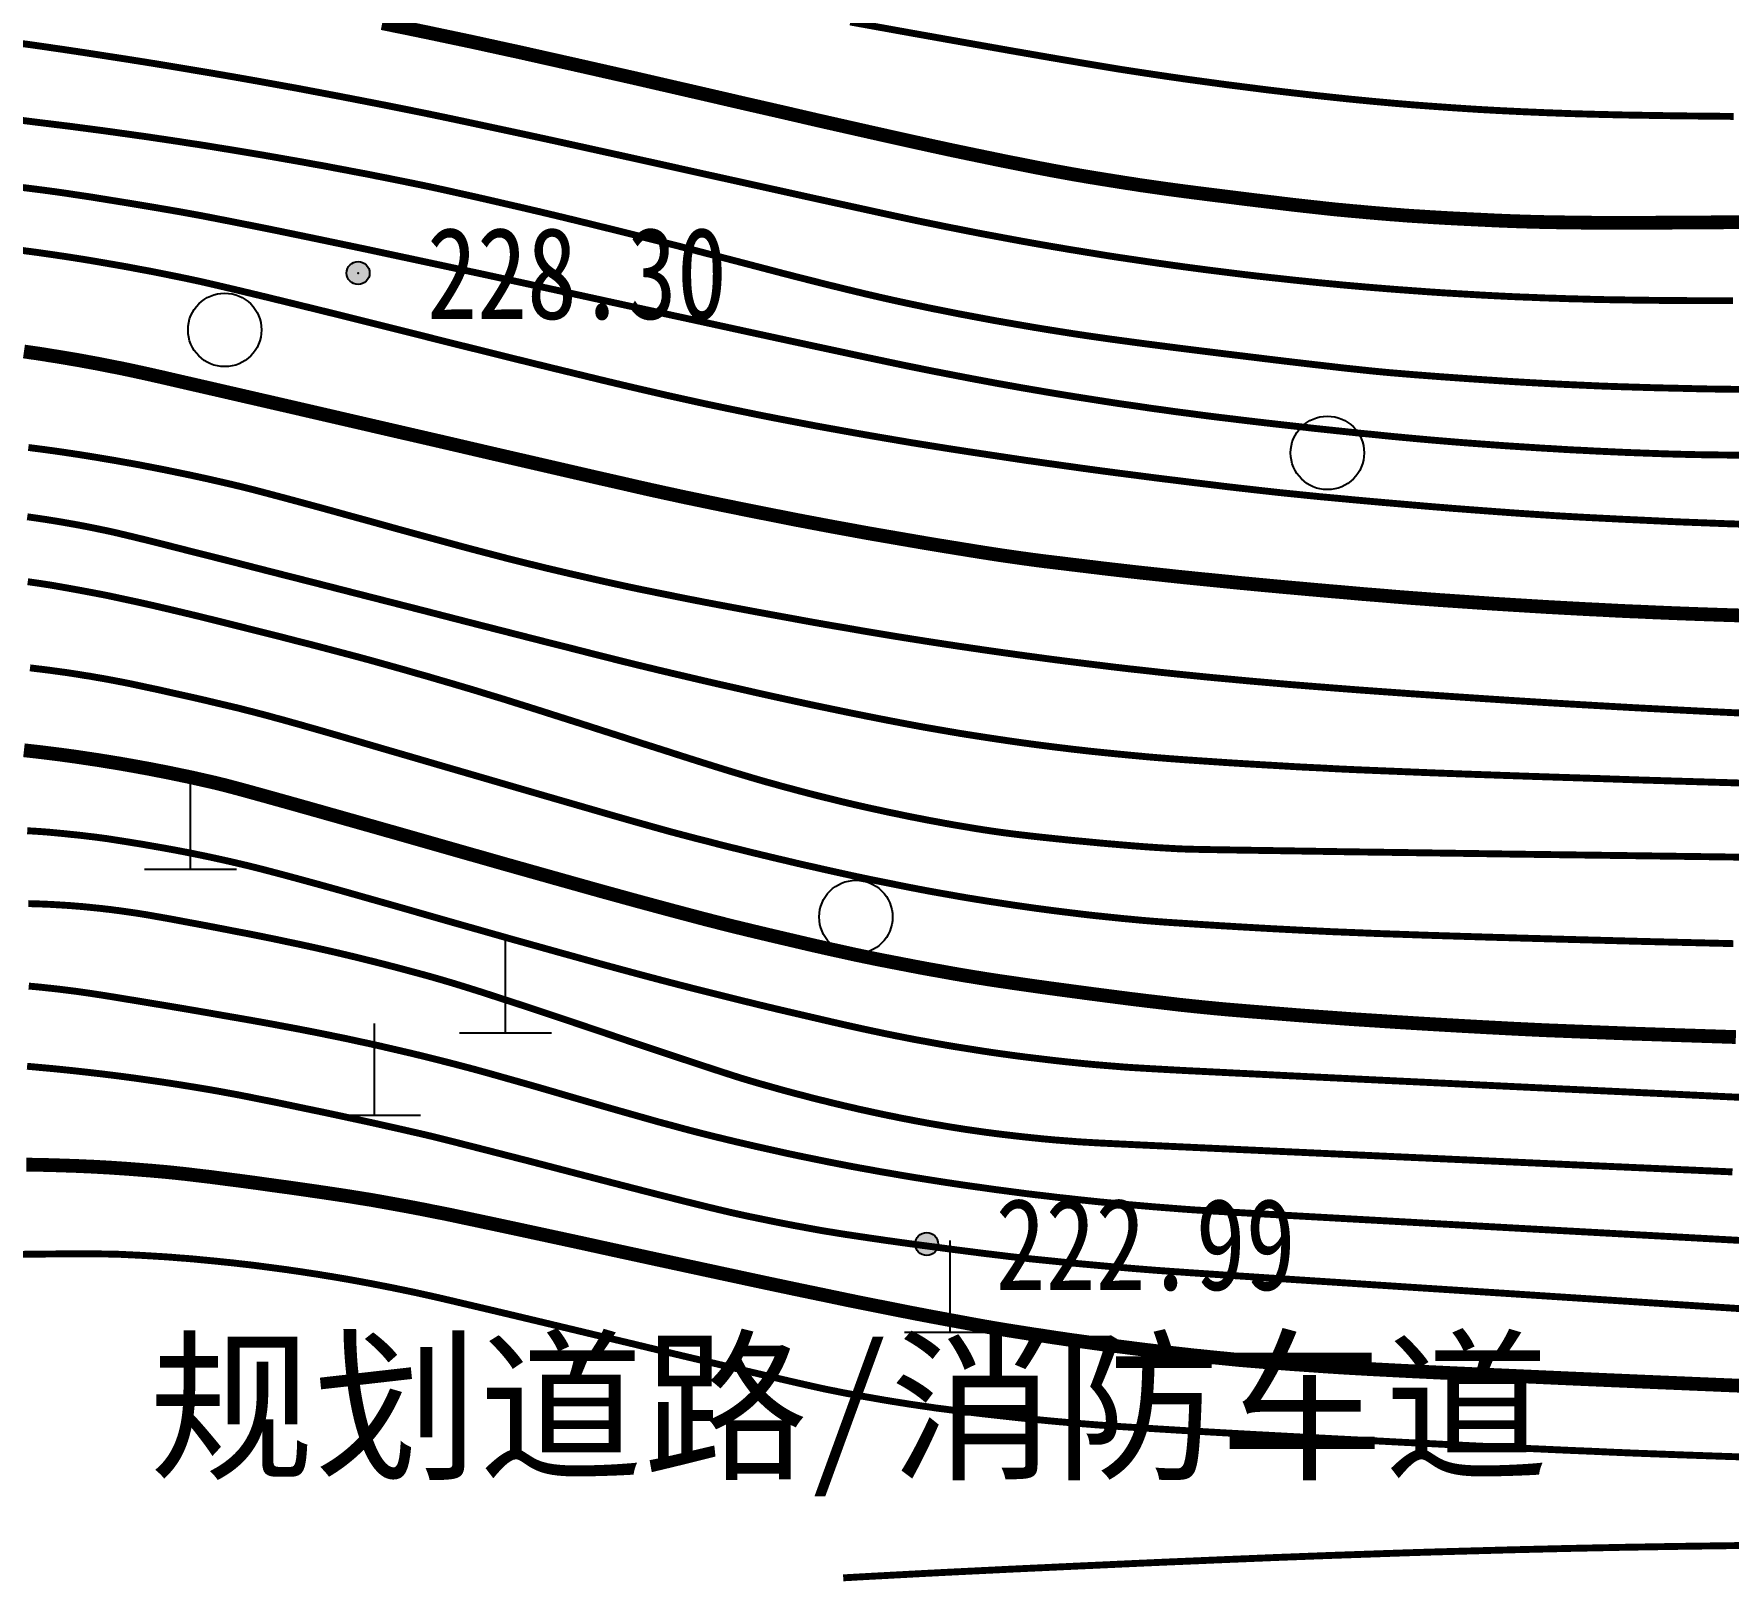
# Model space of a CAD drawing. Extents: x 36524600 to 36525730, y 2746759 to 2747713.
# Drawn here: x 36525093.15 to 36525111.59, y 2747433.79 to 2747450.54 of the extents above; entities that cross this region are included whole.
import ezdxf
from ezdxf.enums import TextEntityAlignment as Align

# ---------------------------------------------------------------- set-up
doc = ezdxf.new("R2010")
doc.units = 0
doc.header["$LTSCALE"] = 1000
doc.header["$MEASUREMENT"] = 0
for name, color, linetype in [('0-规划文字', 7, 'Continuous'), ('DGX', 251, 'Continuous'), ('DLDW', 11, 'Continuous'), ('GCD', 252, 'Continuous'), ('PP-DX-PT', 251, 'Continuous'), ('ZBTZ', 3, 'Continuous'), ('ZDH', 1, 'Continuous')]:
    doc.layers.add(name, color=color, linetype=linetype)
doc.styles.add('正等线体', font='宋体.shx', dxfattribs={"bigfont": '@@gbcbig.shx'})
doc.styles.add('黑体', font='simhei.ttf')

# ---------------------------------------------------------------- blocks, each defined once
blk = doc.blocks.new('gc326')
blk.add_circle((0, 0), 0.8)
blk = doc.blocks.new('gc200')
h = blk.add_hatch(color=256)
edge = h.paths.add_edge_path()
edge.add_arc((0, 0), 0.25, 0, 360)
blk.add_circle((0, 0), 0.25)
blk = doc.blocks.new('Gc111')
for p, q in [((0, 0), (0, 2)), ((-1, 0), (1, 0))]:
    blk.add_line(p, q)
blk = doc.blocks.new('dxt')
at = {"layer": 'DGX', "color": 253, "linetype": 'Continuous', "flags": 128}
for points, const_width in [([(36525111.882, 2747434.09), (36525111.592, 2747434.086), (36525111.301, 2747434.082), (36525111.011, 2747434.078), (36525110.721, 2747434.073), (36525110.43, 2747434.068), (36525110.14, 2747434.062), (36525109.85, 2747434.056), (36525109.56, 2747434.049), (36525109.269, 2747434.042), (36525108.979, 2747434.034), (36525108.689, 2747434.026), (36525108.399, 2747434.018), (36525108.108, 2747434.009), (36525107.818, 2747433.999), (36525107.528, 2747433.989), (36525107.238, 2747433.979), (36525106.948, 2747433.968), (36525106.658, 2747433.957), (36525106.368, 2747433.945), (36525106.074, 2747433.933), (36525105.772, 2747433.92), (36525105.462, 2747433.907), (36525105.144, 2747433.893), (36525104.819, 2747433.878), (36525104.486, 2747433.863), (36525104.144, 2747433.847), (36525103.795, 2747433.831), (36525103.45, 2747433.814), (36525103.121, 2747433.798), (36525102.808, 2747433.782), (36525102.51, 2747433.766), (36525102.228, 2747433.751), (36525101.961, 2747433.736)], 0.075), ([(36525111.946, 2747435.047), (36525111.628, 2747435.056), (36525111.339, 2747435.066), (36525111.081, 2747435.075), (36525110.838, 2747435.084), (36525110.595, 2747435.093), (36525110.352, 2747435.103), (36525110.109, 2747435.114), (36525109.866, 2747435.124), (36525109.624, 2747435.135), (36525109.381, 2747435.146), (36525109.138, 2747435.158), (36525108.889, 2747435.17), (36525108.626, 2747435.183), (36525108.351, 2747435.197), (36525108.063, 2747435.211), (36525107.762, 2747435.227), (36525107.447, 2747435.243), (36525107.12, 2747435.26), (36525106.78, 2747435.278), (36525106.446, 2747435.296), (36525106.139, 2747435.313), (36525105.857, 2747435.329), (36525105.601, 2747435.344), (36525105.372, 2747435.358), (36525105.168, 2747435.371), (36525104.99, 2747435.382), (36525104.839, 2747435.393), (36525104.7, 2747435.403), (36525104.561, 2747435.414), (36525104.423, 2747435.426), (36525104.284, 2747435.438), (36525104.146, 2747435.451), (36525104.007, 2747435.465), (36525103.869, 2747435.479), (36525103.731, 2747435.494), (36525103.597, 2747435.509), (36525103.472, 2747435.523), (36525103.355, 2747435.537), (36525103.247, 2747435.55), (36525103.148, 2747435.562), (36525103.058, 2747435.574), (36525102.976, 2747435.584), (36525102.903, 2747435.595), (36525102.834, 2747435.605), (36525102.765, 2747435.615), (36525102.696, 2747435.625), (36525102.628, 2747435.636), (36525102.559, 2747435.647), (36525102.49, 2747435.658), (36525102.422, 2747435.669), (36525102.353, 2747435.681), (36525102.285, 2747435.693), (36525102.216, 2747435.705), (36525102.148, 2747435.717), (36525102.08, 2747435.73), (36525102.011, 2747435.742), (36525101.943, 2747435.755), (36525101.875, 2747435.769), (36525101.807, 2747435.782), (36525101.713, 2747435.802), (36525101.57, 2747435.834), (36525101.377, 2747435.878), (36525101.133, 2747435.935), (36525100.84, 2747436.004), (36525100.496, 2747436.086), (36525100.102, 2747436.179), (36525099.659, 2747436.286), (36525099.214, 2747436.392), (36525098.818, 2747436.487), (36525098.47, 2747436.57), (36525098.171, 2747436.641), (36525097.92, 2747436.7), (36525097.717, 2747436.748), (36525097.563, 2747436.784), (36525097.457, 2747436.808), (36525097.375, 2747436.826), (36525097.294, 2747436.844), (36525097.212, 2747436.861), (36525097.13, 2747436.878), (36525097.048, 2747436.895), (36525096.966, 2747436.911), (36525096.884, 2747436.927), (36525096.802, 2747436.943), (36525096.72, 2747436.958), (36525096.638, 2747436.973), (36525096.555, 2747436.988), (36525096.473, 2747437.002), (36525096.39, 2747437.016), (36525096.308, 2747437.029), (36525096.225, 2747437.043), (36525096.143, 2747437.055), (36525096.06, 2747437.068), (36525095.977, 2747437.08), (36525095.895, 2747437.092), (36525095.812, 2747437.103), (36525095.729, 2747437.114), (36525095.646, 2747437.125), (36525095.563, 2747437.136), (36525095.48, 2747437.146), (36525095.397, 2747437.155), (36525095.314, 2747437.165), (36525095.231, 2747437.173), (36525095.148, 2747437.182), (36525095.064, 2747437.19), (36525094.981, 2747437.198), (36525094.898, 2747437.206), (36525094.815, 2747437.213), (36525094.731, 2747437.219), (36525094.648, 2747437.226), (36525094.565, 2747437.232), (36525094.481, 2747437.237), (36525094.398, 2747437.242), (36525094.314, 2747437.247), (36525094.231, 2747437.251), (36525094.147, 2747437.255), (36525094.057, 2747437.259), (36525093.951, 2747437.261), (36525093.831, 2747437.263), (36525093.696, 2747437.264), (36525093.546, 2747437.263), (36525093.382, 2747437.262), (36525093.203, 2747437.26), (36525093.009, 2747437.258)], 0.075), ([(36525111.733, 2747435.827), (36525110.76, 2747435.868), (36525109.906, 2747435.905), (36525109.17, 2747435.938), (36525108.551, 2747435.966), (36525108.051, 2747435.99), (36525107.669, 2747436.01), (36525107.404, 2747436.025), (36525107.205, 2747436.038), (36525107.019, 2747436.051), (36525106.846, 2747436.063), (36525106.686, 2747436.075), (36525106.538, 2747436.086), (36525106.404, 2747436.097), (36525106.282, 2747436.107), (36525106.173, 2747436.118), (36525106.071, 2747436.128), (36525105.968, 2747436.138), (36525105.866, 2747436.149), (36525105.764, 2747436.159), (36525105.661, 2747436.171), (36525105.559, 2747436.182), (36525105.457, 2747436.194), (36525105.355, 2747436.206), (36525105.253, 2747436.218), (36525105.15, 2747436.231), (36525105.048, 2747436.244), (36525104.946, 2747436.257), (36525104.844, 2747436.27), (36525104.742, 2747436.284), (36525104.64, 2747436.298), (36525104.538, 2747436.312), (36525104.437, 2747436.326), (36525104.335, 2747436.341), (36525104.233, 2747436.356), (36525104.131, 2747436.372), (36525104.029, 2747436.387), (36525103.928, 2747436.403), (36525103.826, 2747436.419), (36525103.725, 2747436.435), (36525103.617, 2747436.453), (36525103.496, 2747436.474), (36525103.363, 2747436.498), (36525103.218, 2747436.525), (36525103.06, 2747436.554), (36525102.889, 2747436.586), (36525102.706, 2747436.621), (36525102.51, 2747436.66), (36525102.292, 2747436.703), (36525102.043, 2747436.753), (36525101.762, 2747436.812), (36525101.449, 2747436.877), (36525101.104, 2747436.95), (36525100.727, 2747437.031), (36525100.319, 2747437.119), (36525099.879, 2747437.214), (36525099.446, 2747437.308), (36525099.058, 2747437.393), (36525098.715, 2747437.467), (36525098.418, 2747437.531), (36525098.166, 2747437.585), (36525097.959, 2747437.629), (36525097.798, 2747437.663), (36525097.682, 2747437.688), (36525097.588, 2747437.707), (36525097.494, 2747437.725), (36525097.401, 2747437.744), (36525097.307, 2747437.762), (36525097.213, 2747437.78), (36525097.119, 2747437.797), (36525097.025, 2747437.814), (36525096.931, 2747437.831), (36525096.831, 2747437.849), (36525096.717, 2747437.867), (36525096.59, 2747437.888), (36525096.451, 2747437.909), (36525096.298, 2747437.932), (36525096.132, 2747437.956), (36525095.952, 2747437.982), (36525095.76, 2747438.008), (36525095.568, 2747438.035), (36525095.39, 2747438.059), (36525095.225, 2747438.08), (36525095.074, 2747438.1), (36525094.936, 2747438.116), (36525094.812, 2747438.131), (36525094.701, 2747438.143), (36525094.604, 2747438.153), (36525094.514, 2747438.161), (36525094.424, 2747438.169), (36525094.334, 2747438.176), (36525094.244, 2747438.183), (36525094.153, 2747438.19), (36525094.063, 2747438.196), (36525093.973, 2747438.202), (36525093.882, 2747438.207), (36525093.792, 2747438.212), (36525093.701, 2747438.216), (36525093.611, 2747438.22), (36525093.521, 2747438.223), (36525093.43, 2747438.226), (36525093.34, 2747438.229), (36525093.249, 2747438.231), (36525093.159, 2747438.233), (36525093.068, 2747438.234)], 0.15), ([(36525093.076, 2747439.305), (36525093.175, 2747439.296), (36525093.273, 2747439.287), (36525093.372, 2747439.278), (36525093.47, 2747439.268), (36525093.568, 2747439.258), (36525093.667, 2747439.247), (36525093.765, 2747439.236), (36525093.863, 2747439.225), (36525093.961, 2747439.213), (36525094.059, 2747439.201), (36525094.157, 2747439.188), (36525094.255, 2747439.175), (36525094.353, 2747439.161), (36525094.451, 2747439.147), (36525094.549, 2747439.133), (36525094.647, 2747439.118), (36525094.744, 2747439.103), (36525094.842, 2747439.087), (36525094.94, 2747439.071), (36525095.037, 2747439.055), (36525095.134, 2747439.038), (36525095.238, 2747439.019), (36525095.353, 2747438.998), (36525095.481, 2747438.973), (36525095.62, 2747438.945), (36525095.772, 2747438.915), (36525095.935, 2747438.881), (36525096.111, 2747438.844), (36525096.299, 2747438.805), (36525096.486, 2747438.765), (36525096.662, 2747438.727), (36525096.825, 2747438.692), (36525096.976, 2747438.658), (36525097.115, 2747438.627), (36525097.241, 2747438.598), (36525097.356, 2747438.572), (36525097.458, 2747438.548), (36525097.569, 2747438.521), (36525097.708, 2747438.486), (36525097.876, 2747438.443), (36525098.073, 2747438.393), (36525098.298, 2747438.335), (36525098.552, 2747438.27), (36525098.835, 2747438.196), (36525099.146, 2747438.115), (36525099.458, 2747438.034), (36525099.741, 2747437.961), (36525099.995, 2747437.896), (36525100.221, 2747437.839), (36525100.418, 2747437.79), (36525100.587, 2747437.749), (36525100.727, 2747437.716), (36525100.839, 2747437.691), (36525100.936, 2747437.67), (36525101.034, 2747437.65), (36525101.131, 2747437.63), (36525101.229, 2747437.61), (36525101.326, 2747437.591), (36525101.424, 2747437.572), (36525101.522, 2747437.554), (36525101.62, 2747437.536), (36525101.724, 2747437.517), (36525101.841, 2747437.498), (36525101.97, 2747437.477), (36525102.111, 2747437.456), (36525102.265, 2747437.433), (36525102.431, 2747437.409), (36525102.61, 2747437.384), (36525102.801, 2747437.358), (36525102.993, 2747437.333), (36525103.172, 2747437.309), (36525103.338, 2747437.288), (36525103.493, 2747437.268), (36525103.635, 2747437.251), (36525103.765, 2747437.235), (36525103.882, 2747437.222), (36525103.987, 2747437.21), (36525104.087, 2747437.2), (36525104.186, 2747437.19), (36525104.285, 2747437.18), (36525104.384, 2747437.17), (36525104.483, 2747437.16), (36525104.582, 2747437.151), (36525104.682, 2747437.142), (36525104.781, 2747437.133), (36525104.88, 2747437.124), (36525104.98, 2747437.116), (36525105.079, 2747437.107), (36525105.178, 2747437.099), (36525105.278, 2747437.091), (36525105.377, 2747437.083), (36525105.476, 2747437.076), (36525105.576, 2747437.069), (36525105.762, 2747437.056), (36525106.121, 2747437.032), (36525106.654, 2747436.997), (36525107.36, 2747436.951), (36525108.24, 2747436.893), (36525109.293, 2747436.825), (36525110.52, 2747436.745), (36525111.919, 2747436.654)], 0.075), ([(36525111.895, 2747437.4), (36525110.564, 2747437.473), (36525109.396, 2747437.537), (36525108.39, 2747437.593), (36525107.546, 2747437.64), (36525106.864, 2747437.678), (36525106.345, 2747437.708), (36525105.987, 2747437.729), (36525105.791, 2747437.741), (36525105.676, 2747437.749), (36525105.562, 2747437.758), (36525105.447, 2747437.767), (36525105.333, 2747437.776), (36525105.218, 2747437.786), (36525105.103, 2747437.796), (36525104.989, 2747437.806), (36525104.875, 2747437.817), (36525104.76, 2747437.828), (36525104.646, 2747437.84), (36525104.531, 2747437.852), (36525104.417, 2747437.865), (36525104.303, 2747437.877), (36525104.189, 2747437.891), (36525104.075, 2747437.904), (36525103.96, 2747437.918), (36525103.846, 2747437.933), (36525103.732, 2747437.948), (36525103.618, 2747437.963), (36525103.505, 2747437.979), (36525103.391, 2747437.995), (36525103.277, 2747438.011), (36525103.163, 2747438.028), (36525103.05, 2747438.045), (36525102.936, 2747438.063), (36525102.822, 2747438.081), (36525102.709, 2747438.099), (36525102.596, 2747438.118), (36525102.482, 2747438.138), (36525102.369, 2747438.157), (36525102.256, 2747438.178), (36525102.143, 2747438.198), (36525102.03, 2747438.219), (36525101.917, 2747438.241), (36525101.804, 2747438.263), (36525101.692, 2747438.286), (36525101.579, 2747438.309), (36525101.467, 2747438.332), (36525101.354, 2747438.356), (36525101.242, 2747438.381), (36525101.13, 2747438.406), (36525101.018, 2747438.431), (36525100.906, 2747438.457), (36525100.794, 2747438.483), (36525100.682, 2747438.51), (36525100.571, 2747438.537), (36525100.459, 2747438.565), (36525100.348, 2747438.593), (36525100.23, 2747438.624), (36525100.098, 2747438.66), (36525099.952, 2747438.699), (36525099.793, 2747438.744), (36525099.62, 2747438.793), (36525099.433, 2747438.846), (36525099.232, 2747438.904), (36525099.018, 2747438.966), (36525098.803, 2747439.029), (36525098.603, 2747439.087), (36525098.416, 2747439.14), (36525098.242, 2747439.189), (36525098.083, 2747439.234), (36525097.937, 2747439.274), (36525097.805, 2747439.309), (36525097.686, 2747439.34), (36525097.575, 2747439.368), (36525097.463, 2747439.396), (36525097.351, 2747439.424), (36525097.239, 2747439.451), (36525097.127, 2747439.477), (36525097.015, 2747439.503), (36525096.903, 2747439.529), (36525096.791, 2747439.554), (36525096.678, 2747439.578), (36525096.565, 2747439.603), (36525096.453, 2747439.626), (36525096.34, 2747439.649), (36525096.227, 2747439.672), (36525096.114, 2747439.694), (36525096.001, 2747439.716), (36525095.888, 2747439.737), (36525095.771, 2747439.759), (36525095.645, 2747439.782), (36525095.511, 2747439.806), (36525095.368, 2747439.831), (36525095.217, 2747439.857), (36525095.058, 2747439.885), (36525094.89, 2747439.914), (36525094.714, 2747439.944), (36525094.541, 2747439.973), (36525094.382, 2747439.999), (36525094.238, 2747440.023), (36525094.109, 2747440.044), (36525093.994, 2747440.063), (36525093.894, 2747440.079), (36525093.808, 2747440.092), (36525093.736, 2747440.103), (36525093.672, 2747440.112), (36525093.608, 2747440.121), (36525093.544, 2747440.129), (36525093.48, 2747440.137), (36525093.416, 2747440.145), (36525093.352, 2747440.152), (36525093.287, 2747440.159), (36525093.223, 2747440.166), (36525093.159, 2747440.172), (36525093.094, 2747440.178)], 0.075), ([(36525111.642, 2747438.155), (36525110.056, 2747438.226), (36525108.671, 2747438.289), (36525107.488, 2747438.343), (36525106.505, 2747438.388), (36525105.724, 2747438.424), (36525105.144, 2747438.451), (36525104.765, 2747438.469), (36525104.587, 2747438.479), (36525104.51, 2747438.484), (36525104.433, 2747438.49), (36525104.355, 2747438.496), (36525104.278, 2747438.502), (36525104.201, 2747438.509), (36525104.124, 2747438.516), (36525104.047, 2747438.524), (36525103.971, 2747438.532), (36525103.894, 2747438.54), (36525103.817, 2747438.549), (36525103.74, 2747438.558), (36525103.663, 2747438.567), (36525103.587, 2747438.577), (36525103.51, 2747438.587), (36525103.433, 2747438.598), (36525103.357, 2747438.609), (36525103.28, 2747438.62), (36525103.204, 2747438.632), (36525103.128, 2747438.644), (36525103.051, 2747438.657), (36525102.975, 2747438.67), (36525102.899, 2747438.683), (36525102.823, 2747438.697), (36525102.747, 2747438.711), (36525102.671, 2747438.726), (36525102.595, 2747438.74), (36525102.519, 2747438.756), (36525102.443, 2747438.771), (36525102.368, 2747438.787), (36525102.292, 2747438.803), (36525102.216, 2747438.82), (36525102.141, 2747438.836), (36525102.065, 2747438.854), (36525101.99, 2747438.871), (36525101.915, 2747438.889), (36525101.839, 2747438.907), (36525101.764, 2747438.926), (36525101.689, 2747438.944), (36525101.614, 2747438.963), (36525101.539, 2747438.983), (36525101.464, 2747439.002), (36525101.39, 2747439.022), (36525101.315, 2747439.042), (36525101.24, 2747439.063), (36525101.166, 2747439.084), (36525101.091, 2747439.105), (36525101.017, 2747439.126), (36525100.943, 2747439.148), (36525100.852, 2747439.175), (36525100.73, 2747439.214), (36525100.576, 2747439.264), (36525100.391, 2747439.325), (36525100.173, 2747439.397), (36525099.924, 2747439.48), (36525099.642, 2747439.574), (36525099.329, 2747439.68), (36525099.014, 2747439.786), (36525098.727, 2747439.882), (36525098.468, 2747439.968), (36525098.237, 2747440.043), (36525098.035, 2747440.109), (36525097.86, 2747440.164), (36525097.714, 2747440.209), (36525097.596, 2747440.244), (36525097.492, 2747440.274), (36525097.388, 2747440.303), (36525097.283, 2747440.331), (36525097.179, 2747440.359), (36525097.074, 2747440.387), (36525096.969, 2747440.414), (36525096.864, 2747440.441), (36525096.759, 2747440.467), (36525096.654, 2747440.493), (36525096.549, 2747440.518), (36525096.444, 2747440.543), (36525096.338, 2747440.567), (36525096.232, 2747440.591), (36525096.127, 2747440.614), (36525096.021, 2747440.637), (36525095.915, 2747440.659), (36525095.808, 2747440.682), (36525095.701, 2747440.704), (36525095.592, 2747440.726), (36525095.482, 2747440.748), (36525095.37, 2747440.769), (36525095.258, 2747440.791), (36525095.144, 2747440.813), (36525095.029, 2747440.835), (36525094.918, 2747440.856), (36525094.815, 2747440.875), (36525094.72, 2747440.893), (36525094.634, 2747440.909), (36525094.556, 2747440.923), (36525094.486, 2747440.935), (36525094.425, 2747440.946), (36525094.372, 2747440.955), (36525094.323, 2747440.963), (36525094.274, 2747440.971), (36525094.225, 2747440.978), (36525094.176, 2747440.985), (36525094.127, 2747440.992), (36525094.078, 2747440.999), (36525094.028, 2747441.005), (36525093.979, 2747441.012), (36525093.93, 2747441.017), (36525093.881, 2747441.023), (36525093.831, 2747441.028), (36525093.782, 2747441.033), (36525093.733, 2747441.038), (36525093.684, 2747441.043), (36525093.634, 2747441.047), (36525093.585, 2747441.051), (36525093.535, 2747441.055), (36525093.486, 2747441.058), (36525093.436, 2747441.061), (36525093.387, 2747441.064), (36525093.338, 2747441.067), (36525093.288, 2747441.069), (36525093.239, 2747441.071), (36525093.189, 2747441.073), (36525093.139, 2747441.074), (36525093.09, 2747441.076)], 0.075), ([(36525093.078, 2747441.869), (36525093.162, 2747441.864), (36525093.237, 2747441.859), (36525093.304, 2747441.854), (36525093.368, 2747441.848), (36525093.431, 2747441.842), (36525093.494, 2747441.836), (36525093.557, 2747441.829), (36525093.621, 2747441.823), (36525093.684, 2747441.816), (36525093.747, 2747441.808), (36525093.81, 2747441.801), (36525093.877, 2747441.792), (36525093.952, 2747441.782), (36525094.034, 2747441.769), (36525094.125, 2747441.755), (36525094.223, 2747441.739), (36525094.329, 2747441.722), (36525094.443, 2747441.702), (36525094.564, 2747441.681), (36525094.689, 2747441.658), (36525094.815, 2747441.634), (36525094.939, 2747441.609), (36525095.064, 2747441.583), (36525095.188, 2747441.556), (36525095.312, 2747441.528), (36525095.436, 2747441.499), (36525095.56, 2747441.469), (36525095.696, 2747441.434), (36525095.859, 2747441.391), (36525096.048, 2747441.34), (36525096.264, 2747441.281), (36525096.505, 2747441.214), (36525096.773, 2747441.138), (36525097.067, 2747441.055), (36525097.388, 2747440.963), (36525097.713, 2747440.87), (36525098.024, 2747440.782), (36525098.319, 2747440.698), (36525098.599, 2747440.62), (36525098.864, 2747440.546), (36525099.113, 2747440.477), (36525099.348, 2747440.412), (36525099.566, 2747440.353), (36525099.778, 2747440.296), (36525099.989, 2747440.24), (36525100.201, 2747440.185), (36525100.413, 2747440.131), (36525100.625, 2747440.078), (36525100.838, 2747440.025), (36525101.05, 2747439.973), (36525101.263, 2747439.922), (36525101.469, 2747439.874), (36525101.662, 2747439.829), (36525101.842, 2747439.787), (36525102.009, 2747439.749), (36525102.162, 2747439.715), (36525102.302, 2747439.685), (36525102.429, 2747439.658), (36525102.543, 2747439.635), (36525102.65, 2747439.614), (36525102.757, 2747439.593), (36525102.864, 2747439.574), (36525102.972, 2747439.554), (36525103.079, 2747439.535), (36525103.187, 2747439.517), (36525103.295, 2747439.5), (36525103.402, 2747439.483), (36525103.51, 2747439.466), (36525103.618, 2747439.45), (36525103.726, 2747439.435), (36525103.835, 2747439.42), (36525103.943, 2747439.406), (36525104.051, 2747439.393), (36525104.159, 2747439.38), (36525104.268, 2747439.367), (36525104.376, 2747439.355), (36525104.485, 2747439.344), (36525104.594, 2747439.333), (36525104.702, 2747439.323), (36525104.811, 2747439.314), (36525104.92, 2747439.305), (36525105.029, 2747439.296), (36525105.138, 2747439.289), (36525105.326, 2747439.278), (36525105.672, 2747439.259), (36525106.176, 2747439.234), (36525106.839, 2747439.201), (36525107.66, 2747439.161), (36525108.639, 2747439.114), (36525109.777, 2747439.059), (36525111.072, 2747438.998), (36525112.37, 2747438.936)], 0.075), ([(36525111.679, 2747439.623), (36525111.04, 2747439.644), (36525110.478, 2747439.663), (36525109.994, 2747439.682), (36525109.588, 2747439.698), (36525109.259, 2747439.714), (36525108.975, 2747439.729), (36525108.702, 2747439.744), (36525108.44, 2747439.759), (36525108.189, 2747439.774), (36525107.949, 2747439.789), (36525107.719, 2747439.804), (36525107.501, 2747439.818), (36525107.294, 2747439.833), (36525107.097, 2747439.847), (36525106.911, 2747439.861), (36525106.736, 2747439.875), (36525106.572, 2747439.888), (36525106.419, 2747439.9), (36525106.276, 2747439.912), (36525106.144, 2747439.923), (36525106.023, 2747439.934), (36525105.9, 2747439.946), (36525105.763, 2747439.96), (36525105.612, 2747439.976), (36525105.446, 2747439.996), (36525105.266, 2747440.017), (36525105.071, 2747440.041), (36525104.862, 2747440.068), (36525104.639, 2747440.097), (36525104.416, 2747440.127), (36525104.207, 2747440.155), (36525104.013, 2747440.182), (36525103.834, 2747440.208), (36525103.668, 2747440.232), (36525103.518, 2747440.255), (36525103.382, 2747440.277), (36525103.26, 2747440.297), (36525103.145, 2747440.317), (36525103.031, 2747440.338), (36525102.917, 2747440.358), (36525102.802, 2747440.379), (36525102.688, 2747440.401), (36525102.574, 2747440.423), (36525102.46, 2747440.445), (36525102.346, 2747440.467), (36525102.225, 2747440.492), (36525102.09, 2747440.52), (36525101.941, 2747440.553), (36525101.778, 2747440.589), (36525101.601, 2747440.629), (36525101.41, 2747440.674), (36525101.205, 2747440.722), (36525100.986, 2747440.774), (36525100.738, 2747440.834), (36525100.445, 2747440.909), (36525100.109, 2747440.998), (36525099.727, 2747441.101), (36525099.302, 2747441.218), (36525098.832, 2747441.35), (36525098.317, 2747441.495), (36525097.758, 2747441.654), (36525097.209, 2747441.811), (36525096.722, 2747441.949), (36525096.298, 2747442.069), (36525095.936, 2747442.171), (36525095.638, 2747442.254), (36525095.402, 2747442.319), (36525095.229, 2747442.365), (36525095.119, 2747442.392), (36525095.04, 2747442.41), (36525094.96, 2747442.428), (36525094.881, 2747442.446), (36525094.802, 2747442.463), (36525094.723, 2747442.479), (36525094.643, 2747442.496), (36525094.564, 2747442.512), (36525094.484, 2747442.527), (36525094.405, 2747442.543), (36525094.325, 2747442.557), (36525094.245, 2747442.572), (36525094.165, 2747442.586), (36525094.086, 2747442.6), (36525094.006, 2747442.613), (36525093.926, 2747442.626), (36525093.846, 2747442.639), (36525093.765, 2747442.651), (36525093.685, 2747442.663), (36525093.605, 2747442.675), (36525093.525, 2747442.686), (36525093.444, 2747442.697), (36525093.364, 2747442.707), (36525093.284, 2747442.717), (36525093.203, 2747442.727), (36525093.123, 2747442.736), (36525093.042, 2747442.745)], 0.15), ([(36525093.083, 2747444.58), (36525093.162, 2747444.569), (36525093.249, 2747444.556), (36525093.345, 2747444.541), (36525093.448, 2747444.523), (36525093.56, 2747444.503), (36525093.68, 2747444.481), (36525093.808, 2747444.457), (36525093.948, 2747444.43), (36525094.101, 2747444.397), (36525094.269, 2747444.361), (36525094.452, 2747444.32), (36525094.648, 2747444.274), (36525094.859, 2747444.224), (36525095.084, 2747444.169), (36525095.324, 2747444.109), (36525095.563, 2747444.049), (36525095.787, 2747443.993), (36525095.996, 2747443.939), (36525096.189, 2747443.89), (36525096.368, 2747443.843), (36525096.531, 2747443.8), (36525096.679, 2747443.761), (36525096.812, 2747443.725), (36525096.937, 2747443.69), (36525097.062, 2747443.655), (36525097.187, 2747443.62), (36525097.311, 2747443.584), (36525097.436, 2747443.549), (36525097.561, 2747443.512), (36525097.685, 2747443.476), (36525097.81, 2747443.439), (36525097.942, 2747443.4), (36525098.091, 2747443.354), (36525098.256, 2747443.304), (36525098.437, 2747443.247), (36525098.634, 2747443.185), (36525098.847, 2747443.117), (36525099.077, 2747443.044), (36525099.322, 2747442.965), (36525099.566, 2747442.887), (36525099.788, 2747442.815), (36525099.99, 2747442.751), (36525100.17, 2747442.693), (36525100.33, 2747442.642), (36525100.47, 2747442.598), (36525100.588, 2747442.561), (36525100.685, 2747442.531), (36525100.773, 2747442.504), (36525100.86, 2747442.478), (36525100.947, 2747442.452), (36525101.035, 2747442.426), (36525101.122, 2747442.401), (36525101.21, 2747442.377), (36525101.298, 2747442.352), (36525101.386, 2747442.329), (36525101.474, 2747442.305), (36525101.562, 2747442.282), (36525101.65, 2747442.259), (36525101.738, 2747442.237), (36525101.827, 2747442.215), (36525101.915, 2747442.193), (36525102.004, 2747442.172), (36525102.093, 2747442.151), (36525102.181, 2747442.131), (36525102.27, 2747442.111), (36525102.359, 2747442.092), (36525102.448, 2747442.072), (36525102.538, 2747442.054), (36525102.627, 2747442.035), (36525102.716, 2747442.017), (36525102.805, 2747442), (36525102.895, 2747441.982), (36525102.984, 2747441.966), (36525103.074, 2747441.949), (36525103.164, 2747441.933), (36525103.254, 2747441.918), (36525103.343, 2747441.903), (36525103.433, 2747441.888), (36525103.523, 2747441.874), (36525103.619, 2747441.86), (36525103.726, 2747441.845), (36525103.845, 2747441.83), (36525103.974, 2747441.815), (36525104.116, 2747441.799), (36525104.269, 2747441.783), (36525104.433, 2747441.766), (36525104.608, 2747441.75), (36525104.784, 2747441.733), (36525104.948, 2747441.719), (36525105.101, 2747441.706), (36525105.243, 2747441.695), (36525105.374, 2747441.686), (36525105.493, 2747441.679), (36525105.601, 2747441.673), (36525105.698, 2747441.669), (36525105.876, 2747441.665), (36525106.227, 2747441.659), (36525106.753, 2747441.651), (36525107.452, 2747441.64), (36525108.325, 2747441.628), (36525109.372, 2747441.613), (36525110.592, 2747441.597), (36525111.986, 2747441.578)], 0.075), ([(36525093.09, 2747446.041), (36525093.183, 2747446.029), (36525093.276, 2747446.017), (36525093.369, 2747446.004), (36525093.462, 2747445.991), (36525093.555, 2747445.977), (36525093.648, 2747445.963), (36525093.741, 2747445.948), (36525093.834, 2747445.933), (36525093.927, 2747445.917), (36525094.019, 2747445.902), (36525094.112, 2747445.885), (36525094.204, 2747445.869), (36525094.297, 2747445.852), (36525094.389, 2747445.834), (36525094.482, 2747445.816), (36525094.574, 2747445.798), (36525094.666, 2747445.779), (36525094.758, 2747445.76), (36525094.85, 2747445.741), (36525094.942, 2747445.721), (36525095.034, 2747445.701), (36525095.126, 2747445.68), (36525095.218, 2747445.659), (36525095.309, 2747445.638), (36525095.413, 2747445.613), (36525095.541, 2747445.581), (36525095.693, 2747445.541), (36525095.87, 2747445.494), (36525096.071, 2747445.44), (36525096.296, 2747445.379), (36525096.545, 2747445.31), (36525096.819, 2747445.235), (36525097.095, 2747445.158), (36525097.351, 2747445.088), (36525097.587, 2747445.024), (36525097.803, 2747444.965), (36525097.999, 2747444.913), (36525098.176, 2747444.867), (36525098.332, 2747444.826), (36525098.468, 2747444.792), (36525098.595, 2747444.761), (36525098.721, 2747444.73), (36525098.848, 2747444.7), (36525098.975, 2747444.67), (36525099.102, 2747444.641), (36525099.229, 2747444.612), (36525099.356, 2747444.583), (36525099.483, 2747444.555), (36525099.615, 2747444.526), (36525099.758, 2747444.496), (36525099.911, 2747444.465), (36525100.075, 2747444.432), (36525100.248, 2747444.397), (36525100.432, 2747444.361), (36525100.627, 2747444.324), (36525100.831, 2747444.286), (36525101.039, 2747444.247), (36525101.241, 2747444.21), (36525101.438, 2747444.174), (36525101.63, 2747444.139), (36525101.817, 2747444.106), (36525102, 2747444.075), (36525102.177, 2747444.044), (36525102.349, 2747444.015), (36525102.518, 2747443.987), (36525102.688, 2747443.96), (36525102.858, 2747443.933), (36525103.027, 2747443.907), (36525103.197, 2747443.881), (36525103.367, 2747443.856), (36525103.537, 2747443.831), (36525103.707, 2747443.807), (36525103.878, 2747443.783), (36525104.048, 2747443.76), (36525104.218, 2747443.737), (36525104.389, 2747443.715), (36525104.559, 2747443.694), (36525104.73, 2747443.673), (36525104.9, 2747443.652), (36525105.071, 2747443.632), (36525105.244, 2747443.613), (36525105.422, 2747443.593), (36525105.605, 2747443.574), (36525105.793, 2747443.555), (36525105.986, 2747443.536), (36525106.183, 2747443.518), (36525106.386, 2747443.499), (36525106.593, 2747443.481), (36525106.812, 2747443.462), (36525107.048, 2747443.443), (36525107.301, 2747443.423), (36525107.572, 2747443.402), (36525107.861, 2747443.381), (36525108.167, 2747443.359), (36525108.49, 2747443.337), (36525108.831, 2747443.314), (36525109.181, 2747443.291), (36525109.531, 2747443.269), (36525109.881, 2747443.248), (36525110.23, 2747443.228), (36525110.58, 2747443.208), (36525110.93, 2747443.19), (36525111.281, 2747443.172), (36525111.631, 2747443.155), (36525111.97, 2747443.14)], 0.075), ([(36525093.022, 2747448.186), (36525093.182, 2747448.165), (36525093.337, 2747448.143), (36525093.486, 2747448.121), (36525093.628, 2747448.099), (36525093.764, 2747448.077), (36525093.897, 2747448.054), (36525094.03, 2747448.031), (36525094.162, 2747448.008), (36525094.293, 2747447.983), (36525094.423, 2747447.959), (36525094.553, 2747447.933), (36525094.682, 2747447.907), (36525094.81, 2747447.881), (36525094.959, 2747447.849), (36525095.15, 2747447.805), (36525095.383, 2747447.75), (36525095.658, 2747447.684), (36525095.974, 2747447.607), (36525096.333, 2747447.519), (36525096.734, 2747447.419), (36525097.176, 2747447.309), (36525097.623, 2747447.196), (36525098.038, 2747447.093), (36525098.42, 2747446.998), (36525098.77, 2747446.912), (36525099.087, 2747446.835), (36525099.371, 2747446.766), (36525099.623, 2747446.706), (36525099.843, 2747446.655), (36525100.046, 2747446.608), (36525100.249, 2747446.563), (36525100.453, 2747446.518), (36525100.657, 2747446.475), (36525100.861, 2747446.433), (36525101.066, 2747446.391), (36525101.27, 2747446.351), (36525101.475, 2747446.312), (36525101.68, 2747446.273), (36525101.885, 2747446.236), (36525102.091, 2747446.199), (36525102.296, 2747446.163), (36525102.502, 2747446.128), (36525102.707, 2747446.093), (36525102.913, 2747446.06), (36525103.119, 2747446.027), (36525103.326, 2747445.995), (36525103.532, 2747445.964), (36525103.738, 2747445.933), (36525103.945, 2747445.902), (36525104.151, 2747445.873), (36525104.358, 2747445.844), (36525104.564, 2747445.815), (36525104.771, 2747445.787), (36525104.976, 2747445.76), (36525105.179, 2747445.734), (36525105.378, 2747445.708), (36525105.574, 2747445.684), (36525105.767, 2747445.66), (36525105.958, 2747445.637), (36525106.145, 2747445.614), (36525106.329, 2747445.593), (36525106.516, 2747445.572), (36525106.714, 2747445.55), (36525106.921, 2747445.529), (36525107.137, 2747445.507), (36525107.364, 2747445.486), (36525107.6, 2747445.464), (36525107.846, 2747445.442), (36525108.102, 2747445.42), (36525108.358, 2747445.398), (36525108.604, 2747445.378), (36525108.841, 2747445.36), (36525109.068, 2747445.343), (36525109.286, 2747445.327), (36525109.494, 2747445.313), (36525109.693, 2747445.3), (36525109.882, 2747445.289), (36525110.065, 2747445.279), (36525110.245, 2747445.27), (36525110.42, 2747445.261), (36525110.593, 2747445.253), (36525110.762, 2747445.245), (36525110.928, 2747445.237), (36525111.09, 2747445.23), (36525111.249, 2747445.224), (36525111.406, 2747445.218), (36525111.563, 2747445.212), (36525111.72, 2747445.207)], 0.075), ([(36525111.717, 2747446.674), (36525111.597, 2747446.675), (36525111.465, 2747446.677), (36525111.32, 2747446.679), (36525111.163, 2747446.683), (36525110.993, 2747446.687), (36525110.81, 2747446.691), (36525110.615, 2747446.697), (36525110.414, 2747446.703), (36525110.212, 2747446.71), (36525110.011, 2747446.719), (36525109.81, 2747446.728), (36525109.609, 2747446.738), (36525109.407, 2747446.749), (36525109.206, 2747446.761), (36525109.005, 2747446.774), (36525108.81, 2747446.787), (36525108.628, 2747446.8), (36525108.459, 2747446.812), (36525108.302, 2747446.824), (36525108.157, 2747446.835), (36525108.026, 2747446.846), (36525107.906, 2747446.856), (36525107.8, 2747446.866), (36525107.689, 2747446.877), (36525107.558, 2747446.891), (36525107.407, 2747446.907), (36525107.235, 2747446.927), (36525107.043, 2747446.949), (36525106.83, 2747446.974), (36525106.597, 2747447.002), (36525106.344, 2747447.033), (36525106.088, 2747447.064), (36525105.847, 2747447.094), (36525105.622, 2747447.122), (36525105.413, 2747447.149), (36525105.219, 2747447.174), (36525105.041, 2747447.198), (36525104.878, 2747447.22), (36525104.731, 2747447.241), (36525104.592, 2747447.261), (36525104.453, 2747447.282), (36525104.314, 2747447.304), (36525104.175, 2747447.326), (36525104.036, 2747447.349), (36525103.897, 2747447.373), (36525103.758, 2747447.397), (36525103.62, 2747447.421), (36525103.481, 2747447.447), (36525103.343, 2747447.473), (36525103.204, 2747447.499), (36525103.066, 2747447.527), (36525102.928, 2747447.554), (36525102.791, 2747447.583), (36525102.653, 2747447.612), (36525102.515, 2747447.642), (36525102.368, 2747447.675), (36525102.2, 2747447.714), (36525102.013, 2747447.759), (36525101.805, 2747447.81), (36525101.578, 2747447.867), (36525101.331, 2747447.93), (36525101.064, 2747448), (36525100.777, 2747448.075), (36525100.484, 2747448.151), (36525100.2, 2747448.225), (36525099.926, 2747448.295), (36525099.66, 2747448.362), (36525099.404, 2747448.426), (36525099.156, 2747448.487), (36525098.918, 2747448.545), (36525098.688, 2747448.6), (36525098.47, 2747448.651), (36525098.266, 2747448.698), (36525098.076, 2747448.742), (36525097.9, 2747448.782), (36525097.738, 2747448.818), (36525097.59, 2747448.851), (36525097.456, 2747448.88), (36525097.336, 2747448.905), (36525097.223, 2747448.928), (36525097.109, 2747448.951), (36525096.996, 2747448.974), (36525096.883, 2747448.996), (36525096.769, 2747449.019), (36525096.656, 2747449.04), (36525096.542, 2747449.062), (36525096.429, 2747449.083), (36525096.315, 2747449.105), (36525096.201, 2747449.125), (36525096.088, 2747449.146), (36525095.974, 2747449.166), (36525095.86, 2747449.186), (36525095.746, 2747449.206), (36525095.632, 2747449.226), (36525095.518, 2747449.245), (36525095.404, 2747449.264), (36525095.29, 2747449.283), (36525095.176, 2747449.301), (36525095.062, 2747449.32), (36525094.948, 2747449.338), (36525094.834, 2747449.355), (36525094.719, 2747449.373), (36525094.605, 2747449.39), (36525094.491, 2747449.407), (36525094.377, 2747449.424), (36525094.262, 2747449.44), (36525094.148, 2747449.456), (36525094.033, 2747449.472), (36525093.919, 2747449.488), (36525093.804, 2747449.503), (36525093.69, 2747449.518), (36525093.554, 2747449.536), (36525093.375, 2747449.558), (36525093.155, 2747449.585), (36525092.891, 2747449.618)], 0.075), ([(36525096.942, 2747450.66), (36525097.189, 2747450.61), (36525097.436, 2747450.559), (36525097.682, 2747450.507), (36525097.929, 2747450.455), (36525098.175, 2747450.401), (36525098.433, 2747450.345), (36525098.713, 2747450.282), (36525099.017, 2747450.214), (36525099.344, 2747450.14), (36525099.694, 2747450.061), (36525100.067, 2747449.975), (36525100.463, 2747449.884), (36525100.882, 2747449.787), (36525101.298, 2747449.692), (36525101.682, 2747449.603), (36525102.036, 2747449.523), (36525102.36, 2747449.45), (36525102.652, 2747449.385), (36525102.914, 2747449.327), (36525103.145, 2747449.277), (36525103.346, 2747449.235), (36525103.525, 2747449.198), (36525103.693, 2747449.163), (36525103.849, 2747449.132), (36525103.994, 2747449.103), (36525104.128, 2747449.077), (36525104.25, 2747449.054), (36525104.36, 2747449.034), (36525104.459, 2747449.016), (36525104.552, 2747449), (36525104.646, 2747448.984), (36525104.739, 2747448.969), (36525104.832, 2747448.954), (36525104.926, 2747448.939), (36525105.019, 2747448.924), (36525105.112, 2747448.91), (36525105.206, 2747448.895), (36525105.305, 2747448.881), (36525105.417, 2747448.865), (36525105.539, 2747448.848), (36525105.674, 2747448.83), (36525105.821, 2747448.811), (36525105.979, 2747448.791), (36525106.149, 2747448.77), (36525106.331, 2747448.747), (36525106.512, 2747448.725), (36525106.68, 2747448.705), (36525106.835, 2747448.686), (36525106.977, 2747448.67), (36525107.106, 2747448.656), (36525107.222, 2747448.643), (36525107.324, 2747448.632), (36525107.413, 2747448.624), (36525107.496, 2747448.616), (36525107.579, 2747448.609), (36525107.662, 2747448.601), (36525107.745, 2747448.594), (36525107.828, 2747448.587), (36525107.911, 2747448.58), (36525107.994, 2747448.574), (36525108.076, 2747448.567), (36525108.165, 2747448.561), (36525108.263, 2747448.555), (36525108.372, 2747448.548), (36525108.491, 2747448.541), (36525108.621, 2747448.534), (36525108.761, 2747448.527), (36525108.912, 2747448.52), (36525109.073, 2747448.512), (36525109.246, 2747448.505), (36525109.433, 2747448.499), (36525109.633, 2747448.494), (36525109.848, 2747448.491), (36525110.076, 2747448.488), (36525110.318, 2747448.487), (36525110.575, 2747448.487), (36525110.844, 2747448.488), (36525111.11, 2747448.49), (36525111.355, 2747448.491), (36525111.577, 2747448.493), (36525111.779, 2747448.496)], 0.15), ([(36525102.037, 2747450.673), (36525102.686, 2747450.556), (36525103.27, 2747450.452), (36525103.789, 2747450.36), (36525104.244, 2747450.281), (36525104.633, 2747450.215), (36525104.957, 2747450.161), (36525105.217, 2747450.121), (36525105.444, 2747450.087), (36525105.671, 2747450.054), (36525105.898, 2747450.023), (36525106.125, 2747449.992), (36525106.353, 2747449.963), (36525106.58, 2747449.934), (36525106.808, 2747449.907), (36525107.036, 2747449.881), (36525107.264, 2747449.856), (36525107.492, 2747449.832), (36525107.72, 2747449.81), (36525107.949, 2747449.789), (36525108.177, 2747449.77), (36525108.406, 2747449.753), (36525108.634, 2747449.737), (36525108.863, 2747449.722), (36525109.098, 2747449.709), (36525109.344, 2747449.697), (36525109.602, 2747449.686), (36525109.872, 2747449.676), (36525110.153, 2747449.668), (36525110.446, 2747449.661), (36525110.751, 2747449.656), (36525111.067, 2747449.651), (36525111.375, 2747449.648), (36525111.656, 2747449.645)], 0.075), ([(36525093.108, 2747443.642), (36525093.174, 2747443.634), (36525093.24, 2747443.626), (36525093.306, 2747443.618), (36525093.372, 2747443.609), (36525093.438, 2747443.6), (36525093.504, 2747443.591), (36525093.57, 2747443.581), (36525093.635, 2747443.571), (36525093.701, 2747443.56), (36525093.767, 2747443.55), (36525093.832, 2747443.538), (36525093.898, 2747443.527), (36525093.964, 2747443.515), (36525094.033, 2747443.502), (36525094.111, 2747443.487), (36525094.196, 2747443.47), (36525094.29, 2747443.45), (36525094.392, 2747443.428), (36525094.502, 2747443.405), (36525094.62, 2747443.378), (36525094.746, 2747443.35), (36525094.872, 2747443.322), (36525094.99, 2747443.295), (36525095.099, 2747443.269), (36525095.201, 2747443.245), (36525095.294, 2747443.223), (36525095.379, 2747443.203), (36525095.456, 2747443.183), (36525095.525, 2747443.166), (36525095.589, 2747443.149), (36525095.654, 2747443.132), (36525095.718, 2747443.115), (36525095.782, 2747443.097), (36525095.847, 2747443.08), (36525095.911, 2747443.062), (36525095.975, 2747443.044), (36525096.04, 2747443.026), (36525096.127, 2747443.001), (36525096.261, 2747442.963), (36525096.441, 2747442.911), (36525096.668, 2747442.845), (36525096.941, 2747442.765), (36525097.261, 2747442.672), (36525097.627, 2747442.565), (36525098.04, 2747442.445), (36525098.455, 2747442.324), (36525098.828, 2747442.216), (36525099.16, 2747442.12), (36525099.45, 2747442.036), (36525099.699, 2747441.965), (36525099.906, 2747441.907), (36525100.071, 2747441.861), (36525100.195, 2747441.828), (36525100.298, 2747441.801), (36525100.401, 2747441.774), (36525100.505, 2747441.748), (36525100.608, 2747441.721), (36525100.711, 2747441.695), (36525100.814, 2747441.67), (36525100.918, 2747441.644), (36525101.021, 2747441.619), (36525101.125, 2747441.594), (36525101.229, 2747441.569), (36525101.332, 2747441.545), (36525101.436, 2747441.52), (36525101.54, 2747441.496), (36525101.644, 2747441.473), (36525101.748, 2747441.449), (36525101.852, 2747441.426), (36525101.956, 2747441.403), (36525102.06, 2747441.38), (36525102.164, 2747441.358), (36525102.268, 2747441.336), (36525102.372, 2747441.315), (36525102.477, 2747441.294), (36525102.581, 2747441.273), (36525102.686, 2747441.252), (36525102.79, 2747441.232), (36525102.895, 2747441.212), (36525103, 2747441.193), (36525103.104, 2747441.175), (36525103.209, 2747441.156), (36525103.314, 2747441.138), (36525103.419, 2747441.121), (36525103.524, 2747441.104), (36525103.629, 2747441.088), (36525103.734, 2747441.072), (36525103.839, 2747441.056), (36525103.945, 2747441.041), (36525104.05, 2747441.026), (36525104.155, 2747441.012), (36525104.261, 2747440.998), (36525104.366, 2747440.985), (36525104.472, 2747440.972), (36525104.578, 2747440.959), (36525104.683, 2747440.947), (36525104.789, 2747440.936), (36525104.895, 2747440.925), (36525105.001, 2747440.914), (36525105.107, 2747440.904), (36525105.213, 2747440.894), (36525105.332, 2747440.884), (36525105.478, 2747440.873), (36525105.65, 2747440.862), (36525105.85, 2747440.849), (36525106.075, 2747440.835), (36525106.328, 2747440.82), (36525106.607, 2747440.804), (36525106.913, 2747440.788), (36525107.283, 2747440.77), (36525107.756, 2747440.751), (36525108.33, 2747440.731), (36525109.007, 2747440.71), (36525109.787, 2747440.688), (36525110.668, 2747440.664), (36525111.652, 2747440.64)], 0.075), ([(36525093.078, 2747445.287), (36525093.146, 2747445.277), (36525093.215, 2747445.267), (36525093.283, 2747445.257), (36525093.351, 2747445.246), (36525093.42, 2747445.235), (36525093.488, 2747445.223), (36525093.556, 2747445.211), (36525093.624, 2747445.199), (36525093.692, 2747445.186), (36525093.76, 2747445.173), (36525093.828, 2747445.159), (36525093.896, 2747445.145), (36525093.963, 2747445.131), (36525094.031, 2747445.116), (36525094.098, 2747445.1), (36525094.199, 2747445.076), (36525094.368, 2747445.035), (36525094.603, 2747444.976), (36525094.905, 2747444.899), (36525095.275, 2747444.806), (36525095.711, 2747444.694), (36525096.215, 2747444.566), (36525096.786, 2747444.42), (36525097.359, 2747444.274), (36525097.868, 2747444.143), (36525098.315, 2747444.029), (36525098.699, 2747443.931), (36525099.02, 2747443.85), (36525099.278, 2747443.784), (36525099.473, 2747443.735), (36525099.605, 2747443.702), (36525099.711, 2747443.676), (36525099.831, 2747443.647), (36525099.963, 2747443.615), (36525100.107, 2747443.581), (36525100.265, 2747443.544), (36525100.435, 2747443.504), (36525100.617, 2747443.462), (36525100.813, 2747443.418), (36525101.014, 2747443.372), (36525101.216, 2747443.327), (36525101.418, 2747443.283), (36525101.621, 2747443.239), (36525101.823, 2747443.197), (36525102.025, 2747443.155), (36525102.228, 2747443.114), (36525102.431, 2747443.074), (36525102.634, 2747443.035), (36525102.837, 2747442.997), (36525103.04, 2747442.962), (36525103.244, 2747442.927), (36525103.448, 2747442.895), (36525103.652, 2747442.864), (36525103.857, 2747442.834), (36525104.061, 2747442.806), (36525104.266, 2747442.78), (36525104.471, 2747442.755), (36525104.676, 2747442.732), (36525104.882, 2747442.711), (36525105.087, 2747442.691), (36525105.293, 2747442.672), (36525105.499, 2747442.655), (36525105.705, 2747442.64), (36525105.911, 2747442.626), (36525106.118, 2747442.612), (36525106.324, 2747442.599), (36525106.53, 2747442.587), (36525106.737, 2747442.575), (36525106.943, 2747442.563), (36525107.15, 2747442.553), (36525107.356, 2747442.542), (36525107.576, 2747442.532), (36525107.82, 2747442.522), (36525108.09, 2747442.511), (36525108.385, 2747442.499), (36525108.706, 2747442.487), (36525109.052, 2747442.475), (36525109.423, 2747442.462), (36525109.819, 2747442.449), (36525110.217, 2747442.436), (36525110.592, 2747442.423), (36525110.945, 2747442.412), (36525111.274, 2747442.402), (36525111.582, 2747442.393), (36525111.866, 2747442.384)], 0.075), ([(36525093.042, 2747447.086), (36525093.118, 2747447.075), (36525093.189, 2747447.065), (36525093.261, 2747447.054), (36525093.332, 2747447.042), (36525093.404, 2747447.031), (36525093.475, 2747447.019), (36525093.546, 2747447.007), (36525093.618, 2747446.995), (36525093.689, 2747446.982), (36525093.76, 2747446.969), (36525093.831, 2747446.956), (36525093.902, 2747446.942), (36525093.973, 2747446.928), (36525094.044, 2747446.914), (36525094.115, 2747446.9), (36525094.186, 2747446.885), (36525094.256, 2747446.87), (36525094.361, 2747446.847), (36525094.535, 2747446.808), (36525094.777, 2747446.752), (36525095.087, 2747446.681), (36525095.465, 2747446.594), (36525095.913, 2747446.491), (36525096.428, 2747446.372), (36525097.012, 2747446.237), (36525097.598, 2747446.102), (36525098.118, 2747445.981), (36525098.574, 2747445.876), (36525098.964, 2747445.786), (36525099.29, 2747445.711), (36525099.55, 2747445.652), (36525099.745, 2747445.607), (36525099.875, 2747445.578), (36525099.979, 2747445.555), (36525100.095, 2747445.53), (36525100.223, 2747445.502), (36525100.363, 2747445.473), (36525100.516, 2747445.441), (36525100.681, 2747445.407), (36525100.859, 2747445.371), (36525101.049, 2747445.333), (36525101.245, 2747445.294), (36525101.441, 2747445.255), (36525101.637, 2747445.218), (36525101.833, 2747445.181), (36525102.03, 2747445.145), (36525102.226, 2747445.109), (36525102.423, 2747445.075), (36525102.62, 2747445.041), (36525102.811, 2747445.008), (36525102.989, 2747444.978), (36525103.156, 2747444.951), (36525103.31, 2747444.926), (36525103.452, 2747444.903), (36525103.581, 2747444.883), (36525103.698, 2747444.865), (36525103.804, 2747444.85), (36525103.909, 2747444.835), (36525104.026, 2747444.819), (36525104.156, 2747444.802), (36525104.299, 2747444.785), (36525104.454, 2747444.766), (36525104.621, 2747444.746), (36525104.801, 2747444.724), (36525104.993, 2747444.702), (36525105.194, 2747444.679), (36525105.401, 2747444.657), (36525105.612, 2747444.634), (36525105.829, 2747444.612), (36525106.051, 2747444.59), (36525106.279, 2747444.567), (36525106.511, 2747444.545), (36525106.749, 2747444.523), (36525106.984, 2747444.502), (36525107.207, 2747444.482), (36525107.418, 2747444.464), (36525107.618, 2747444.446), (36525107.806, 2747444.431), (36525107.982, 2747444.416), (36525108.146, 2747444.403), (36525108.299, 2747444.392), (36525108.445, 2747444.381), (36525108.592, 2747444.371), (36525108.739, 2747444.361), (36525108.886, 2747444.351), (36525109.033, 2747444.341), (36525109.179, 2747444.332), (36525109.326, 2747444.323), (36525109.473, 2747444.314), (36525109.62, 2747444.305), (36525109.767, 2747444.297), (36525109.914, 2747444.289), (36525110.061, 2747444.281), (36525110.208, 2747444.274), (36525110.355, 2747444.266), (36525110.502, 2747444.259), (36525110.649, 2747444.253), (36525110.802, 2747444.246), (36525110.97, 2747444.239), (36525111.151, 2747444.232), (36525111.345, 2747444.225), (36525111.553, 2747444.218), (36525111.775, 2747444.211)], 0.15), ([(36525092.978, 2747448.877), (36525093.125, 2747448.859), (36525093.258, 2747448.842), (36525093.377, 2747448.826), (36525093.496, 2747448.809), (36525093.629, 2747448.789), (36525093.776, 2747448.767), (36525093.936, 2747448.741), (36525094.11, 2747448.713), (36525094.299, 2747448.682), (36525094.501, 2747448.648), (36525094.717, 2747448.611), (36525094.976, 2747448.564), (36525095.309, 2747448.499), (36525095.716, 2747448.418), (36525096.196, 2747448.319), (36525096.75, 2747448.203), (36525097.377, 2747448.069), (36525098.078, 2747447.919), (36525098.852, 2747447.751), (36525099.622, 2747447.583), (36525100.307, 2747447.435), (36525100.908, 2747447.304), (36525101.425, 2747447.192), (36525101.858, 2747447.099), (36525102.207, 2747447.024), (36525102.471, 2747446.968), (36525102.652, 2747446.93), (36525102.791, 2747446.902), (36525102.93, 2747446.874), (36525103.069, 2747446.847), (36525103.208, 2747446.82), (36525103.348, 2747446.793), (36525103.487, 2747446.767), (36525103.626, 2747446.741), (36525103.766, 2747446.716), (36525103.905, 2747446.691), (36525104.045, 2747446.667), (36525104.185, 2747446.643), (36525104.324, 2747446.62), (36525104.464, 2747446.597), (36525104.604, 2747446.575), (36525104.744, 2747446.553), (36525104.884, 2747446.531), (36525105.024, 2747446.51), (36525105.165, 2747446.49), (36525105.305, 2747446.469), (36525105.445, 2747446.45), (36525105.586, 2747446.43), (36525105.726, 2747446.412), (36525105.867, 2747446.393), (36525106.007, 2747446.375), (36525106.15, 2747446.358), (36525106.297, 2747446.34), (36525106.448, 2747446.322), (36525106.603, 2747446.304), (36525106.762, 2747446.286), (36525106.925, 2747446.268), (36525107.092, 2747446.249), (36525107.263, 2747446.231), (36525107.433, 2747446.213), (36525107.594, 2747446.196), (36525107.747, 2747446.181), (36525107.892, 2747446.166), (36525108.029, 2747446.153), (36525108.158, 2747446.141), (36525108.279, 2747446.13), (36525108.392, 2747446.12), (36525108.501, 2747446.111), (36525108.61, 2747446.102), (36525108.719, 2747446.093), (36525108.828, 2747446.085), (36525108.937, 2747446.077), (36525109.046, 2747446.069), (36525109.155, 2747446.061), (36525109.264, 2747446.054), (36525109.373, 2747446.047), (36525109.483, 2747446.04), (36525109.592, 2747446.033), (36525109.701, 2747446.027), (36525109.81, 2747446.02), (36525109.919, 2747446.014), (36525110.028, 2747446.009), (36525110.137, 2747446.003), (36525110.247, 2747445.998), (36525110.356, 2747445.993), (36525110.465, 2747445.988), (36525110.574, 2747445.984), (36525110.683, 2747445.98), (36525110.793, 2747445.976), (36525110.902, 2747445.972), (36525111.011, 2747445.969), (36525111.127, 2747445.966), (36525111.257, 2747445.963), (36525111.4, 2747445.961), (36525111.557, 2747445.959), (36525111.728, 2747445.957)], 0.075), ([(36525092.996, 2747450.442), (36525093.23, 2747450.409), (36525093.463, 2747450.375), (36525093.697, 2747450.34), (36525093.93, 2747450.304), (36525094.163, 2747450.268), (36525094.396, 2747450.231), (36525094.629, 2747450.193), (36525094.862, 2747450.154), (36525095.094, 2747450.115), (36525095.327, 2747450.075), (36525095.559, 2747450.034), (36525095.791, 2747449.992), (36525096.023, 2747449.95), (36525096.255, 2747449.906), (36525096.487, 2747449.862), (36525096.719, 2747449.817), (36525096.95, 2747449.772), (36525097.181, 2747449.726), (36525097.413, 2747449.679), (36525097.644, 2747449.631), (36525097.889, 2747449.579), (36525098.164, 2747449.52), (36525098.468, 2747449.455), (36525098.8, 2747449.383), (36525099.163, 2747449.303), (36525099.554, 2747449.217), (36525099.974, 2747449.124), (36525100.423, 2747449.024), (36525100.867, 2747448.926), (36525101.269, 2747448.837), (36525101.63, 2747448.757), (36525101.949, 2747448.687), (36525102.228, 2747448.626), (36525102.465, 2747448.574), (36525102.66, 2747448.532), (36525102.815, 2747448.499), (36525102.949, 2747448.472), (36525103.083, 2747448.444), (36525103.217, 2747448.418), (36525103.352, 2747448.391), (36525103.486, 2747448.365), (36525103.621, 2747448.34), (36525103.755, 2747448.315), (36525103.89, 2747448.29), (36525104.024, 2747448.266), (36525104.159, 2747448.242), (36525104.294, 2747448.219), (36525104.429, 2747448.196), (36525104.564, 2747448.174), (36525104.699, 2747448.152), (36525104.834, 2747448.13), (36525104.97, 2747448.109), (36525105.105, 2747448.089), (36525105.24, 2747448.069), (36525105.376, 2747448.049), (36525105.511, 2747448.03), (36525105.647, 2747448.011), (36525105.782, 2747447.993), (36525105.918, 2747447.975), (36525106.054, 2747447.958), (36525106.19, 2747447.941), (36525106.326, 2747447.924), (36525106.462, 2747447.908), (36525106.597, 2747447.893), (36525106.734, 2747447.878), (36525106.87, 2747447.863), (36525107.006, 2747447.849), (36525107.142, 2747447.835), (36525107.278, 2747447.822), (36525107.414, 2747447.809), (36525107.551, 2747447.797), (36525107.687, 2747447.785), (36525107.823, 2747447.774), (36525107.96, 2747447.763), (36525108.096, 2747447.753), (36525108.233, 2747447.743), (36525108.369, 2747447.733), (36525108.506, 2747447.724), (36525108.642, 2747447.716), (36525108.779, 2747447.708), (36525108.916, 2747447.7), (36525109.052, 2747447.693), (36525109.189, 2747447.686), (36525109.326, 2747447.68), (36525109.462, 2747447.675), (36525109.599, 2747447.669), (36525109.736, 2747447.665), (36525109.873, 2747447.66), (36525110.01, 2747447.657), (36525110.146, 2747447.653), (36525110.283, 2747447.65), (36525110.42, 2747447.648), (36525110.554, 2747447.646), (36525110.683, 2747447.644), (36525110.806, 2747447.643), (36525110.924, 2747447.641), (36525111.036, 2747447.64), (36525111.142, 2747447.64), (36525111.244, 2747447.639), (36525111.339, 2747447.639), (36525111.436, 2747447.639), (36525111.539, 2747447.639), (36525111.648, 2747447.639)], 0.075)]:
    blk.add_lwpolyline(points, dxfattribs=dict(at, const_width=const_width))
at = {"layer": 'PP-DX-PT', "color": 253, "linetype": 'Continuous'}
for p in [(36525096.68, 2747447.94, 228.3), (36525102.87, 2747437.37, 222.99)]:
    blk.add_point(p, dxfattribs=at)
at = {"layer": 'PP-DX-PT', "color": 253}
for p in [(36525096.68, 2747447.94, 228.3), (36525102.87, 2747437.37, 222.994)]:
    blk.add_point(p, dxfattribs=at)
at = {"layer": 'ZDH', "color": 253, "linetype": 'Continuous'}
for p in [(36525094.856, 2747441.449, 223.661), (36525098.284, 2747439.669, 222.713), (36525096.859, 2747438.772, 222.659), (36525103.127, 2747436.409, 221.929)]:
    blk.add_point(p, dxfattribs=at)
at = {"layer": 'DLDW', "color": 253, "linetype": 'Continuous', "xscale": 0.5, "yscale": 0.5}
for p in [(36525094.856, 2747441.449, 223.661), (36525098.284, 2747439.669, 222.713), (36525096.859, 2747438.772, 222.659), (36525103.127, 2747436.409, 221.929)]:
    blk.add_blockref('Gc111', p, dxfattribs=at)
at = {"layer": 'GCD', "color": 253, "linetype": 'Continuous'}
ref = blk.add_blockref('gc200', (36525096.68, 2747447.94, 228.3), dxfattribs=dict(at, xscale=0.5, yscale=0.5, zscale=0.5))
ref.add_attrib('height', '228.30', dxfattribs={"linetype": 'Continuous', "height": 1, "style": '正等线体', "width": 0.8}).set_placement((36525097.43, 2747447.94, 228.3), align=Align.MIDDLE_LEFT)
ref = blk.add_blockref('gc200', (36525102.87, 2747437.37, 222.994), dxfattribs=dict(at, xscale=0.5, yscale=0.5, zscale=0.5))
ref.add_attrib('height', '222.99', dxfattribs={"linetype": 'Continuous', "height": 1, "style": '正等线体', "width": 0.8}).set_placement((36525103.62, 2747437.37, 222.994), align=Align.MIDDLE_LEFT)
at = {"layer": 'ZBTZ', "color": 253, "linetype": 'Continuous', "xscale": 0.5, "yscale": 0.5}
for p in [(36525095.228, 2747447.321, 243.322), (36525107.232, 2747445.982, 251.398), (36525102.099, 2747440.93, 249.844)]:
    blk.add_blockref('gc326', p, dxfattribs=at)

msp = doc.modelspace()

# ---------------------------------------------------------------- block references
msp.add_blockref('dxt', (0, 0))

# ---------------------------------------------------------------- texts
at = {"layer": '0-规划文字', "style": '黑体'}
msp.add_text('规划道路/消防车道', height=1.3143, dxfattribs=at).set_placement((36525094.407, 2747434.942))

doc.saveas('drawing.dxf')
